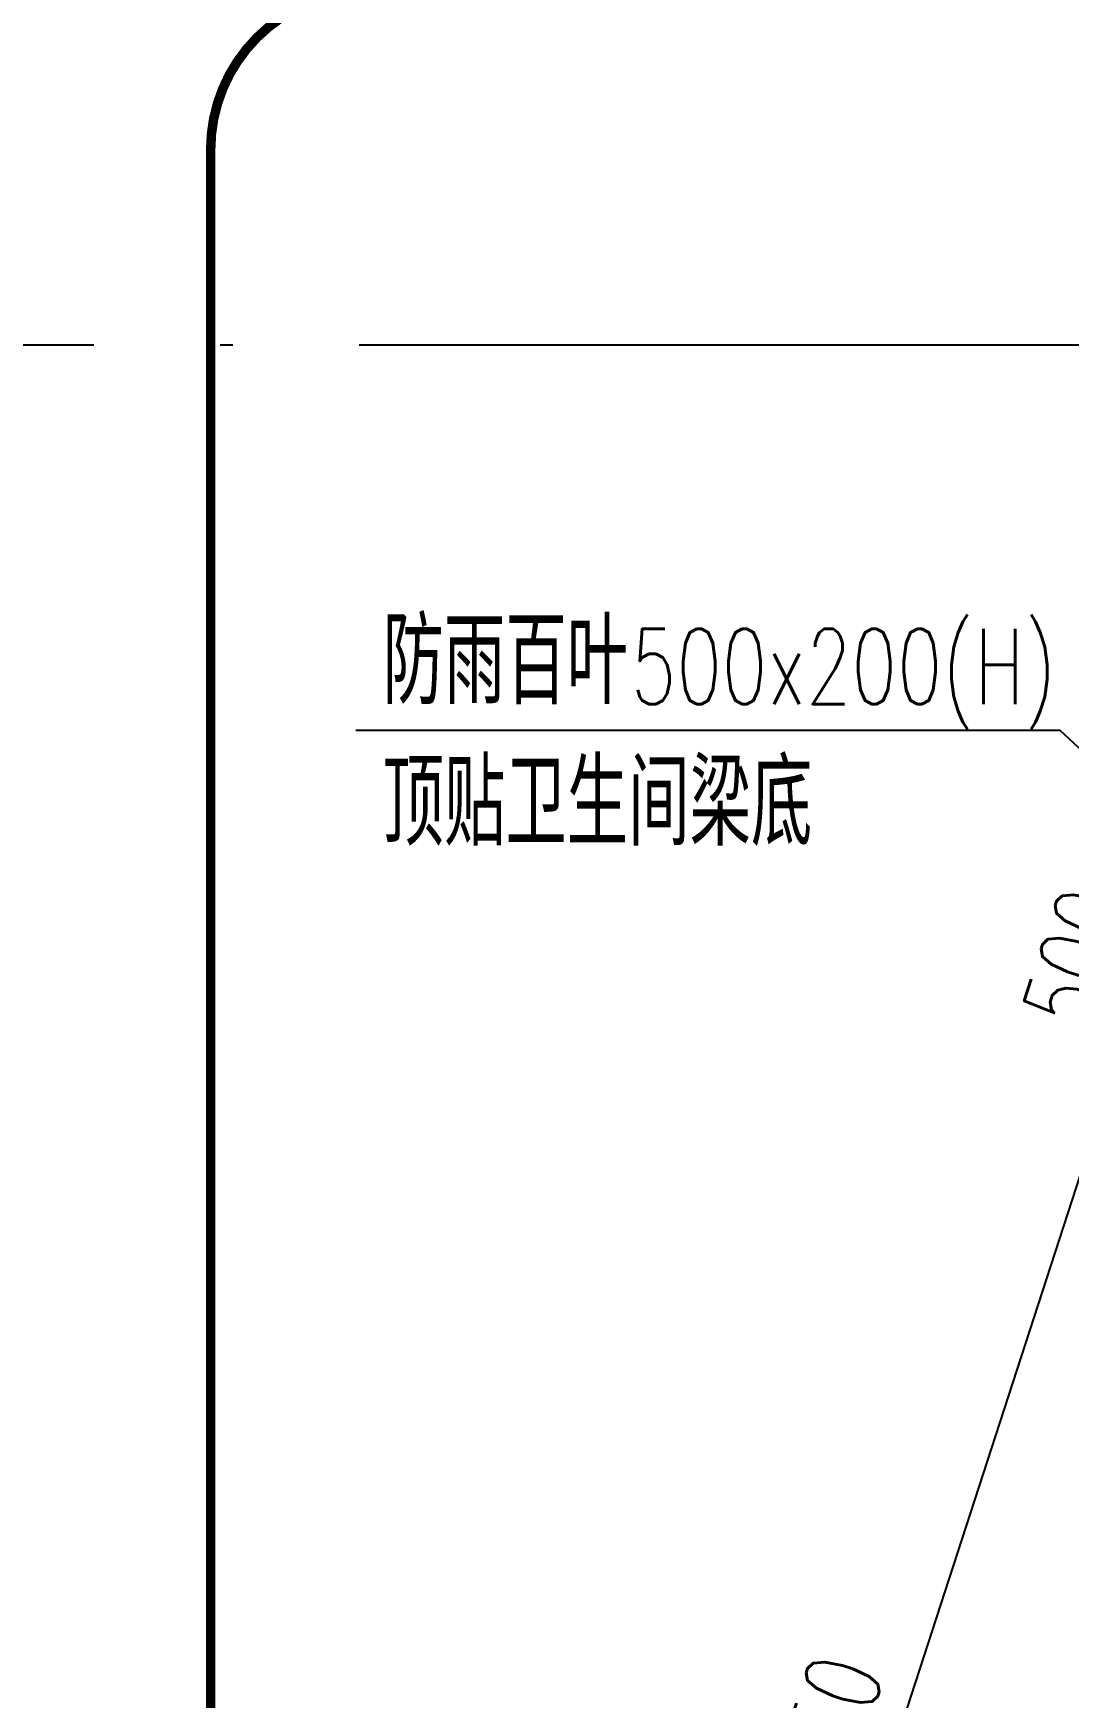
# Model space of a CAD drawing. Extents: x -1313754 to 847533, y 489853 to 941203.
# Drawn here: x -301312 to -298033, y 616439 to 621707 of the extents above; entities that cross this region are included whole.
import ezdxf

# ---------------------------------------------------------------- set-up
doc = ezdxf.new("R2010")
doc.units = 0
doc.header["$LTSCALE"] = 1000
doc.header["$MEASUREMENT"] = 0
doc.linetypes.add('DASH', pattern=[0.35, 0.25, -0.1])
doc.linetypes.add('DOTE', pattern=[2.4200000000000004, 2, -0.2, 0.02, -0.2])
doc.layers.get('Defpoints').update_dxf_attribs({"color": 210})
for name, color, linetype in [('A-AXIS-DOTE', 14, 'DOTE'), ('A-AXIS-DP', 126, 'Continuous'), ('A-AXIS-SYMB', 3, 'Continuous'), ('AS-WALL', 40, 'Continuous'), ('DIM_ELEV', 3, 'Continuous'), ('PUB_TEXT', 7, 'Continuous')]:
    doc.layers.add(name, color=color, linetype=linetype)
doc.styles.add('_TCH_DIM', font='SIMPLEX', dxfattribs={"bigfont": 'GBCBIG'})
doc.styles.add('_TCH_DIM_T3', font='SIMPLEX', dxfattribs={"width": 0.7058823529411765, "bigfont": 'GBCBIG'})
doc.dimstyles.new('_TCH_ARCH&&80', dxfattribs={"dimtxt": 238, "dimasz": 80, "dimexe": 80, "dimexo": 80, "dimgap": 101, "dimtad": 1, "dimdec": 0, "dimzin": 0, "dimdsep": 46, "dimtxsty": '_TCH_DIM_T3', "dimblk": 'ARCHTICK', "dimcen": 0.09, "dimclrt": 7, "dimazin": 2, "dimtfac": 1, "dimtdec": 0, "dimtix": 1, "dimtmove": 2, "dimatfit": 3, "dimfxl": 0, "dimtolj": 1, "dimtzin": 0, "dimarcsym": 0})

# ---------------------------------------------------------------- blocks, each defined once
blk = doc.blocks.new('dote')
at = {"layer": 'A-AXIS-DOTE', "ltscale": 2}
blk.add_line((98696.38485717773, -184100.0000000022), (-97273.61514282224, -184100.0000000013), dxfattribs=at)
blk = doc.blocks.new('3132')
at = {"layer": 'DIM_ELEV', "linetype": 'DASH', "const_width": 30}
blk.add_lwpolyline([(-300250, 621840), (-292930, 621840, -0.414213562373095), (-292430, 621340), (-292430, 609770, -0.414213562373095), (-292930, 609270), (-300250, 609270, -0.414213562373095), (-300750, 609770), (-300750, 621340, -0.414213562373095)], format="xyb", close=True, dxfattribs=at)
blk = doc.blocks.new('_ArchTick')
at = {"color": 0, "linetype": 'ByBlock', "const_width": 0.4}
blk.add_lwpolyline([(-0.5, -0.5), (0.5, 0.5)], dxfattribs=at)
blk = doc.blocks.new('*D498')
at = {"layer": 'A-AXIS-DP', "color": 0, "lineweight": -2}
for p, q in [((-299339.3116787772, 613955.4043591468), (-297873.3507793009, 618473.5299258642)), ((-296848.470149974, 618140.9949161487), (-297949.4455256955, 618498.2197936473)), ((-298314.4310494504, 613622.8693494314), (-299415.4064251718, 613980.0942269299))]:
    blk.add_line(p, q, dxfattribs=at)
at = {"layer": 'Defpoints', "color": 0}
for p in [(-297873.3507793009, 618473.5299258642), (-296772.3754035795, 618116.3050483655), (-298238.3363030558, 613598.1794816483)]:
    blk.add_point(p, dxfattribs=at)
at = {"layer": 'A-AXIS-DP', "color": 0, "lineweight": -2, "xscale": 80, "yscale": 80, "zscale": 80}
for p, rotation in [((-297873.3507793009, 618473.5299258642), 72.02371341813652), ((-299339.3116787772, 613955.4043591468), 252.0237134181365)]:
    blk.add_blockref('_ArchTick', p, dxfattribs=dict(at, rotation=rotation))
at = {"layer": 'A-AXIS-DP', "color": 7, "insert": (-298815.591781624, 616282.3642789093), "char_height": 238, "attachment_point": 5, "rotation": 72.02371341813652, "style": '_TCH_DIM_T3'}
blk.add_mtext('\\A1;4750', dxfattribs=at)
blk = doc.blocks.new('*D499')
at = {"layer": 'A-AXIS-DP', "color": 0, "lineweight": -2}
for p, q in [((-297719.0391053462, 618949.1220917857), (-297694.349237563, 619025.2168381802)), ((-297873.350779301, 618473.5299258642), (-297719.0391053462, 618949.1220917857)), ((-296694.1584760193, 618616.5870820703), (-297795.1338517407, 618973.8119595689)), ((-296848.470149974, 618140.9949161487), (-297949.4455256955, 618498.2197936473)), ((-297873.350779301, 618473.5299258642), (-297898.0406470841, 618397.4351794696))]:
    blk.add_line(p, q, dxfattribs=at)
at = {"layer": 'Defpoints', "color": 0}
for p in [(-297719.0391053462, 618949.1220917857), (-296618.0637296247, 618591.8972142872), (-296772.3754035795, 618116.3050483656)]:
    blk.add_point(p, dxfattribs=at)
at = {"layer": 'A-AXIS-DP', "color": 0, "lineweight": -2, "xscale": 80, "yscale": 80, "zscale": 80}
for p, rotation in [((-297719.0391053462, 618949.1220917857), 252.0237134181395), ((-297873.350779301, 618473.5299258642), 72.0237134181395)]:
    blk.add_blockref('_ArchTick', p, dxfattribs=dict(at, rotation=rotation))
at = {"layer": 'A-AXIS-DP', "color": 7, "insert": (-298005.4554949084, 618779.2231452286), "char_height": 238, "attachment_point": 5, "rotation": 72.02371341813948, "style": '_TCH_DIM_T3'}
blk.add_mtext('\\A1;500', dxfattribs=at)

msp = doc.modelspace()

# ---------------------------------------------------------------- linework, layer by layer
at = {"layer": 'A-AXIS-SYMB'}
for p, q in [((-298060, 619500), (-300290, 619500)), ((-297080, 618590), (-298060, 619500))]:
    msp.add_line(p, q, dxfattribs=at)

# ---------------------------------------------------------------- block references
at = {"layer": 'A-AXIS-DP'}
msp.add_blockref('3132', (0, 0), dxfattribs=at)
at = {"layer": 'AS-WALL'}
msp.add_blockref('dote', (-220736.3848571775, 804819.9999961853), dxfattribs=at)

# ---------------------------------------------------------------- texts
at = {"layer": 'PUB_TEXT', "style": '_TCH_DIM'}
for s, p in [('防雨百叶', (-300206, 619584)), ('顶贴卫生间梁底', (-300206, 619136))]:
    msp.add_text(s, height=270.0709219858156, dxfattribs=at).set_placement(p)
at = {"layer": 'PUB_TEXT', "style": '_TCH_DIM', "width": 0.7058823529411765}
msp.add_text('500x200(H)', height=238, dxfattribs=at).set_placement((-299419.6170212766, 619584))

# ---------------------------------------------------------------- dimensions: what is measured, and where the dimension line sits
at = {"layer": 'A-AXIS-DP'}
for p1, p2, distance, picture, middle in [((-296772.3754035795, 618116.3050483656), (-296618.0637296247, 618591.8972142871), 1157.4784624557906, '*D499', (-298005.4554949084, 618779.2231452286)), ((-298238.3363030558, 613598.1794816483), (-296772.3754035795, 618116.3050483656), 1157.4784624556798, '*D498', (-298815.591781624, 616282.3642789093))]:
    dim = msp.add_aligned_dim(p1=p1, p2=p2, distance=distance, dimstyle='_TCH_ARCH&&80', dxfattribs=at)
    dim.commit()
    dim.dimension.update_dxf_attribs({"geometry": picture, "text_midpoint": middle})

doc.saveas('drawing.dxf')
